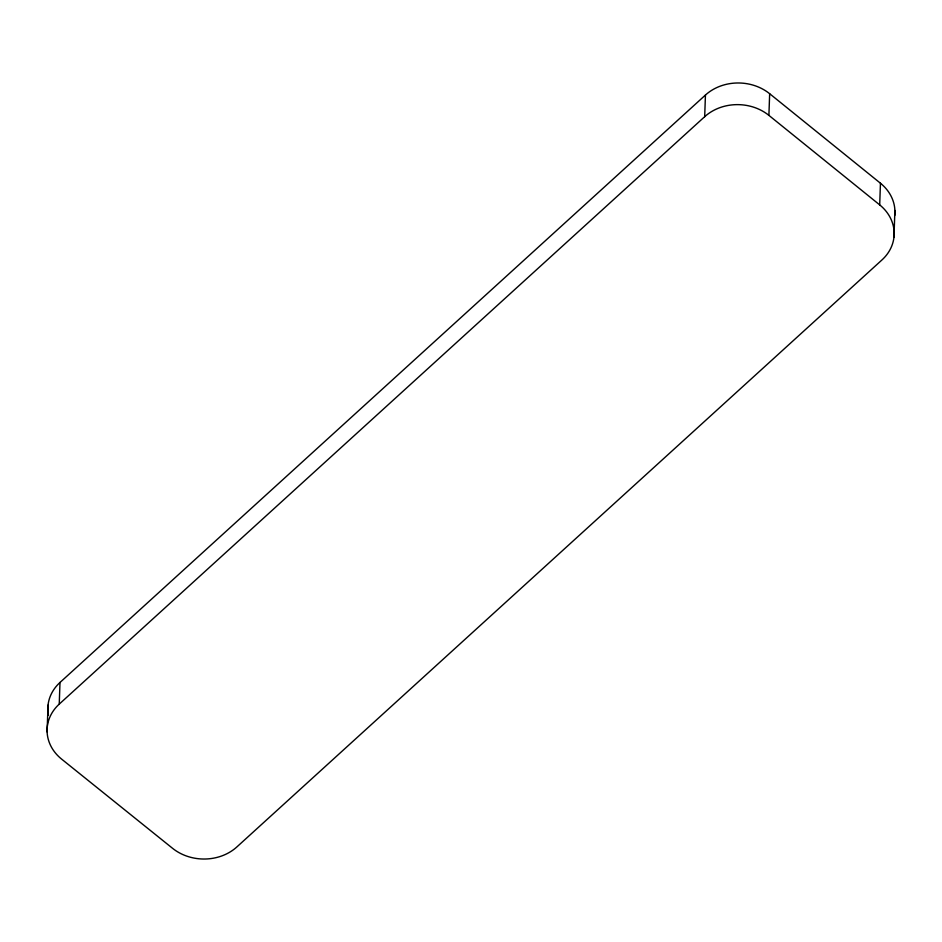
<?xml version="1.0" encoding="UTF-8"?>
<svg xmlns="http://www.w3.org/2000/svg" width="942" height="942" viewBox="0 0 942 942"><rect width="100%" height="100%" fill="white"/><g stroke="black" fill="none" stroke-linecap="round" stroke-linejoin="round"><path stroke-width="1.41" d="M47.1 731.899L48.03 705.158M880.452 183.231L879.698 204.885A45.605 38.975 2 0 1 881.971 259.933L236.878 846.929A45.499 38.881 2 0 1 172.586 848.33L61.583 759.087A45.499 38.881 2 0 1 59.24 704.121L59.994 682.467L705.44 95.048A45.381 38.775 2 0 1 769.661 93.717L880.452 183.231A45.605 38.975 2 0 1 894.723 215.565M59.24 704.121L704.687 116.69L705.44 95.048M879.698 204.885L768.896 115.371L769.661 93.717M893.97 237.219L894.9 210.478M704.687 116.69A45.381 38.775 2 0 1 768.896 115.371M48.466 715.308A45.499 38.881 2 0 1 59.994 682.467"/></g></svg>
